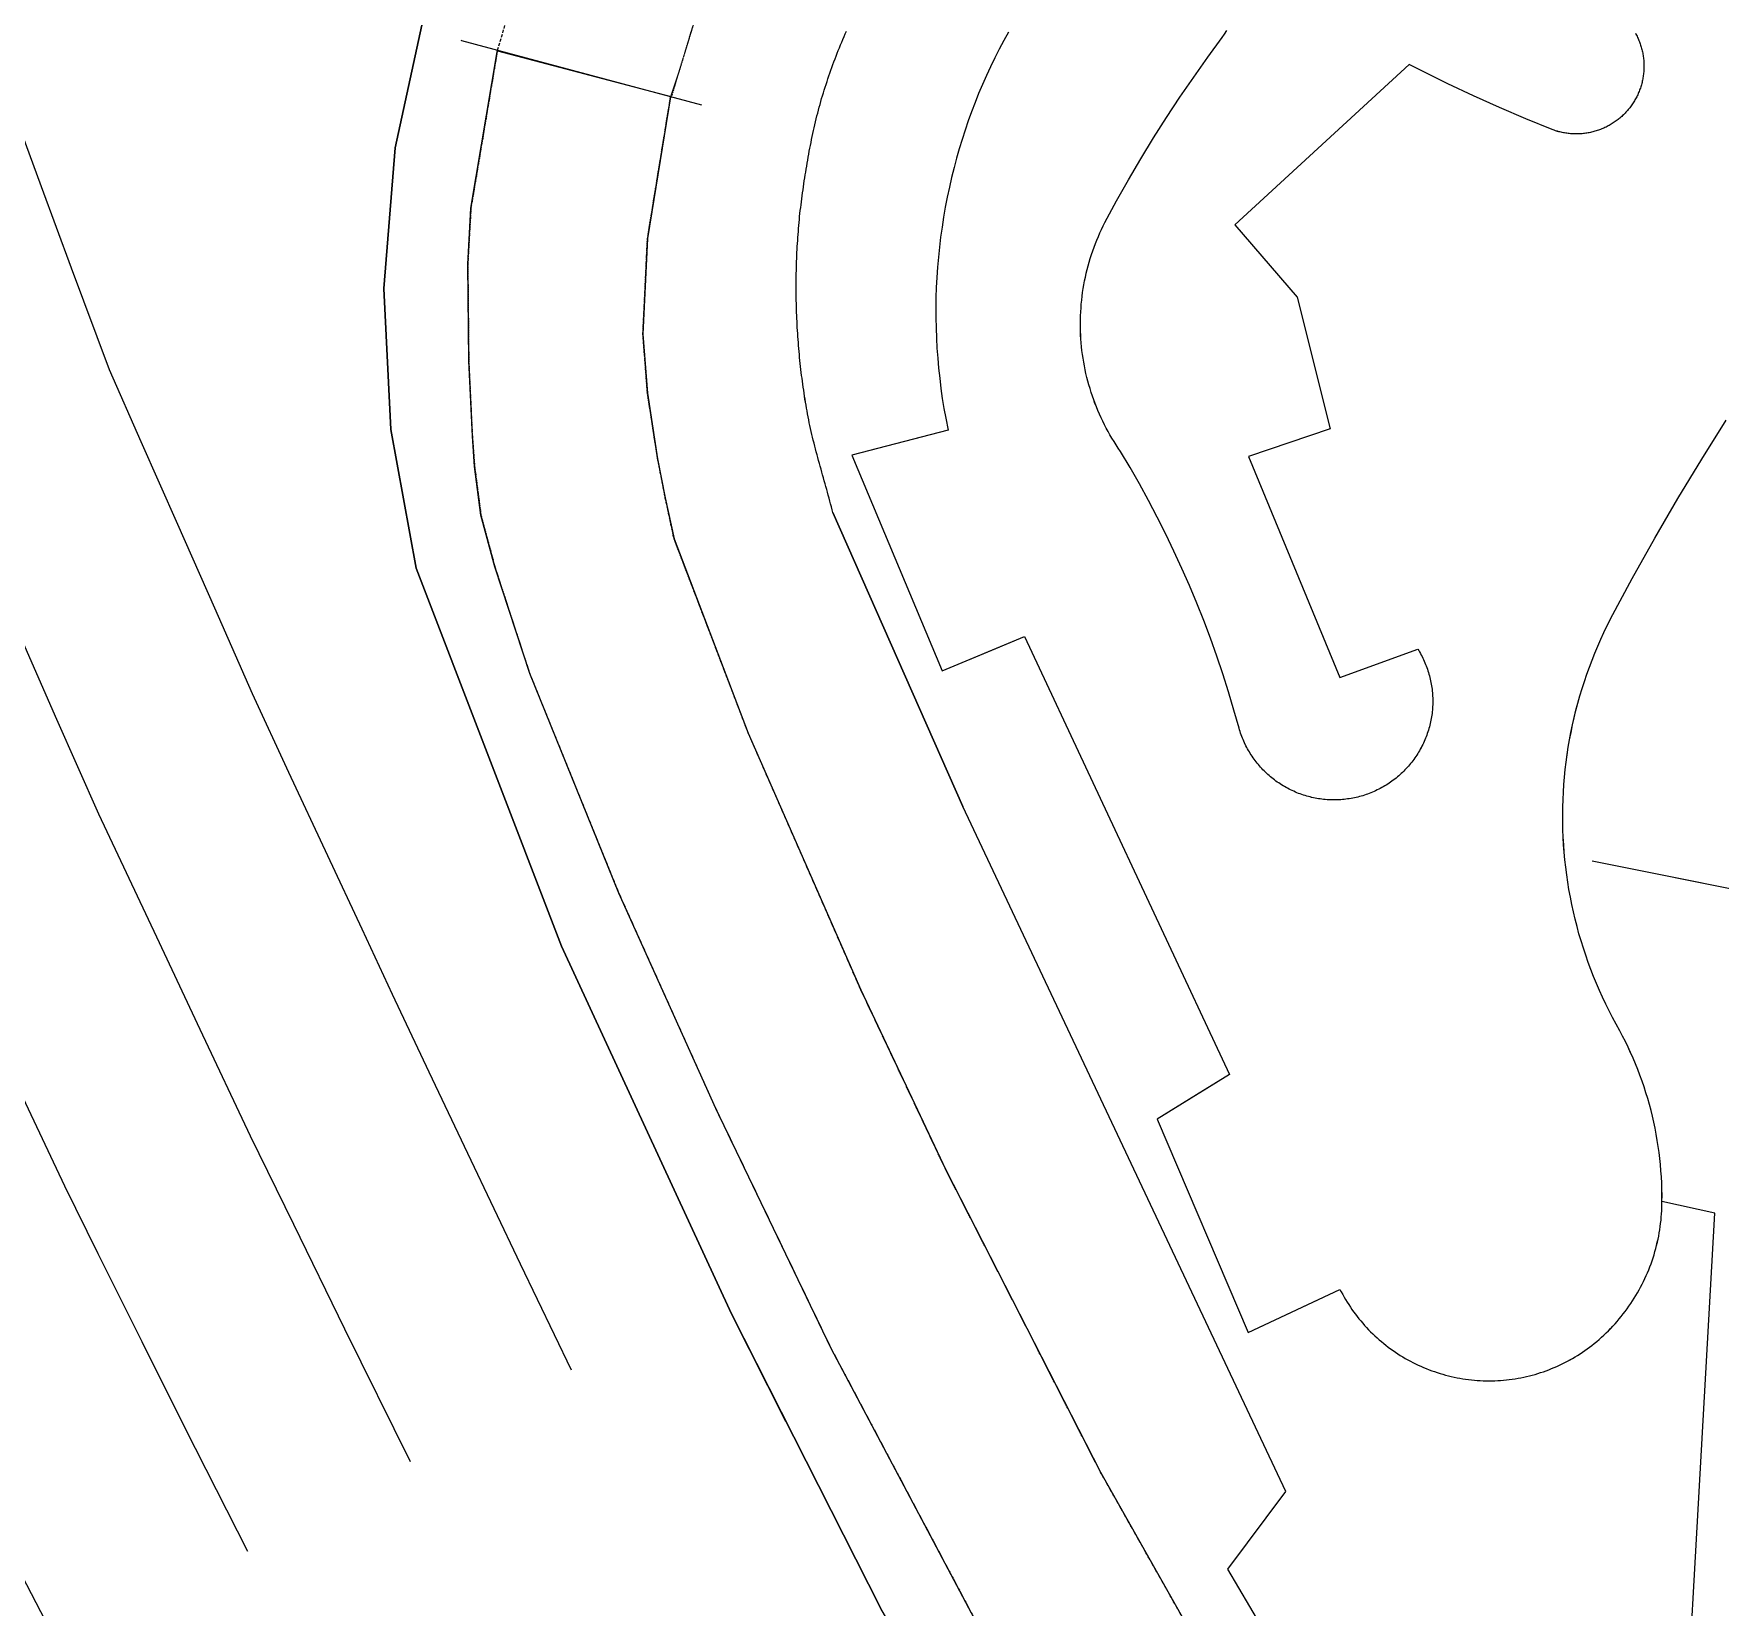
# Model space of a CAD drawing. Header units: millimetres. Extents: x 833924389 to 835767163, y 817400000 to 818811854.
# Drawn here: x 835263272 to 835291396, y 818493272 to 818519513 of the extents above; entities that cross this region are included whole.
import ezdxf

# ---------------------------------------------------------------- set-up
doc = ezdxf.new("R2010")
doc.units = ezdxf.units.MM
doc.header["$LTSCALE"] = 10
doc.header["$MEASUREMENT"] = 0
doc.linetypes.add('11nw24d$1$DGN Style 5', pattern=[1.174922, 0.503538, -0.671384])
doc.linetypes.add('HIDDEN', pattern=[0.375, 0.25, -0.125])
doc.layers.add('01_Base_Plan', color=5, linetype='Continuous', lineweight=5)

# ---------------------------------------------------------------- blocks, each defined once
blk = doc.blocks.new('11NW24D$0$SLOPE_21')
at = {"linetype": 'Continuous', "lineweight": 0}
h = blk.add_hatch(color=0, dxfattribs=at)
edge = h.paths.add_edge_path(flags=16)
edge.add_ellipse((0.248, 0), major_axis=(0, 0.338), ratio=0.731707, start_angle=0, end_angle=360)
at = {"color": 0, "linetype": 'Continuous', "lineweight": 0}
blk.add_line((4.276, -0.001), (7.532, -0.001), dxfattribs=at)
blk.add_open_spline([(2.957, -0.001), (3.039, -0.04), (3.122, -0.117), (3.204, -0.117), (3.287, -0.117), (3.369, -0.04), (3.451, -0.001), (3.534, 0.037), (3.616, 0.076), (3.698, 0.115), (3.876, 0.198), (4.127, 0.074), (4.276, -0.001)], degree=3, knots=[0, 0, 0, 0, 0.193989, 0.193989, 0.193989, 0.387725, 0.387725, 0.387725, 0.581462, 0.581462, 0.581462, 1, 1, 1, 1], dxfattribs=at)
at = {"color": 0, "linetype": 'Continuous', "lineweight": 0, "extrusion": (0, 0, -1)}
blk.add_solid([(-2.957, -0.001), (-0.247, 0.338), (-0.248, -0.338)], dxfattribs=at)

msp = doc.modelspace()

# ---------------------------------------------------------------- linework, layer by layer
at = {"layer": '01_Base_Plan', "linetype": 'HIDDEN', "ltscale": 10}
for p, q in [((835274255, 818519620), (835274036, 818518898)), ((835271000, 818519213), (835270562, 818516601)), ((835274036, 818518898), (835273906, 818518468)), ((835273506, 818516098), (835273891, 818518461)), ((835270562, 818516601), (835270510, 818515670)), ((835273430, 818514504), (835273506, 818516098)), ((835270510, 818515670), (835270526, 818514058)), ((835273505, 818513519), (835273430, 818514504)), ((835270526, 818514058), (835270586, 818512800)), ((835273676, 818512426), (835273505, 818513519)), ((835270586, 818512800), (835270624, 818512295)), ((835273804, 818511771), (835273676, 818512426)), ((835270624, 818512295), (835270730, 818511483)), ((835273950, 818511087), (835273804, 818511771)), ((835270730, 818511483), (835270962, 818510620)), ((835275187, 818507850), (835273950, 818511087)), ((835270962, 818510620), (835271543, 818508841)), ((835271543, 818508841), (835273029, 818505179)), ((835277064, 818503568), (835275187, 818507850)), ((835273029, 818505179), (835274644, 818501588)), ((835278479, 818500569), (835277064, 818503568)), ((835274644, 818501588), (835276569, 818497587)), ((835281060, 818495526), (835278479, 818500569)), ((835276569, 818497587), (835279205, 818492618)), ((835284303, 818489784), (835281060, 818495526))]:
    msp.add_line(p, q, dxfattribs=at)
at = {"layer": '01_Base_Plan', "linetype": 'Continuous'}
msp.add_line((835292862, 818504993), (835289259, 818505713), dxfattribs=at)
at = {"layer": '01_Base_Plan', "linetype": 'HIDDEN', "ltscale": 20}
msp.add_lwpolyline([(835271004, 818519226), (835271008, 818519240), (835271144, 818519699), (835271207, 818519912), (835271407, 818520466), (835272295, 818522533), (835273571, 818524681), (835273903, 818525227), (835274082, 818525791), (835274108, 818526227), (835274059, 818526444), (835274025, 818526593), (835273860, 818527064), (835273860, 818527064), (835270731, 818533082), (835268581, 818537216), (835268031, 818538274), (835261412, 818550997), (835260234, 818553275), (835259520, 818554078), (835258709, 818554412), (835258709, 818554412), (835235513, 818556888), (835221697, 818558239)], dxfattribs=at)
at = {"layer": '01_Base_Plan', "flags": 128}
for points in [[(835269553, 818495699), (835268457, 818497908), (835267607, 818499653), (835266888, 818501128), (835266045, 818502907), (835265324, 818504444), (835264359, 818506500), (835263654, 818508076), (835262857, 818509908), (835262129, 818511579), (835261580, 818512926), (835260912, 818514722), (835260379, 818516157), (835259796, 818517726), (835259229, 818519361), (835258599, 818521228), (835258006, 818522986), (835257547, 818524493), (835257111, 818526125), (835256621, 818527958), (835256193, 818529563), (835255968, 818530401)], [(835266842, 818494203), (835265799, 818496256), (835265079, 818497698), (835264346, 818499165), (835263788, 818500296), (835263182, 818501581), (835262539, 818502942), (835262014, 818504054), (835261417, 818505319), (835260974, 818506295), (835260327, 818507765), (835259686, 818509219), (835259111, 818510525), (835258592, 818511753), (835258010, 818513269), (835257441, 818514752), (835256845, 818516304), (835256210, 818518052), (835255720, 818519539), (835255206, 818521099), (835254607, 818522942), (835253991, 818525019), (835253325, 818527263), (835252852, 818528859)], [(835287092, 818478017), (835280157, 818488474), (835277400, 818493249), (835274906, 818498166), (835272072, 818504295), (835269650, 818510599), (835269225, 818512914), (835269107, 818515265), (835269300, 818517611), (835269799, 818519911), (835270595, 818522126), (835271676, 818524217), (835273022, 818526148), (835273860, 818527064), (835273906, 818527114)], [(835279528, 818519541), (835279449, 818519399), (835279373, 818519255), (835279299, 818519109), (835279228, 818518963), (835279159, 818518815), (835279093, 818518666), (835279029, 818518516), (835278969, 818518365), (835278910, 818518212), (835278855, 818518059), (835278802, 818517905), (835278752, 818517750), (835278704, 818517594), (835278660, 818517437), (835278618, 818517280), (835278577, 818517116), (835278540, 818516952), (835278505, 818516787), (835278473, 818516621), (835278444, 818516455), (835278418, 818516288), (835278395, 818516121), (835278374, 818515954), (835278357, 818515786), (835278343, 818515618), (835278331, 818515450), (835278323, 818515281), (835278317, 818515113), (835278315, 818514944), (835278315, 818514775), (835278318, 818514607), (835278324, 818514438), (835278334, 818514270), (835278346, 818514102), (835278361, 818513934), (835278379, 818513766), (835278400, 818513598), (835278423, 818513431), (835278450, 818513265), (835278480, 818513099), (835278519, 818512901), (835276914, 818512485), (835278422, 818508889), (835279793, 818509458), (835283211, 818502159), (835282007, 818501410), (835283526, 818497853), (835285054, 818498573), (835285076, 818498530), (835285100, 818498487), (835285124, 818498445), (835285148, 818498403), (835285174, 818498361), (835285200, 818498320), (835285227, 818498279), (835285254, 818498239), (835285282, 818498200), (835285311, 818498160), (835285341, 818498122), (835285371, 818498084), (835285402, 818498046), (835285434, 818498009), (835285466, 818497973), (835285499, 818497937), (835285532, 818497901), (835285566, 818497867), (835285601, 818497832), (835285636, 818497799), (835285672, 818497766), (835285709, 818497734), (835285746, 818497702), (835285783, 818497671), (835285821, 818497641), (835285860, 818497611), (835285899, 818497582), (835285939, 818497554), (835285979, 818497526), (835286019, 818497499), (835286060, 818497473), (835286102, 818497448), (835286144, 818497423), (835286186, 818497399), (835286229, 818497376), (835286272, 818497353), (835286316, 818497331), (835286360, 818497310), (835286404, 818497290), (835286448, 818497271), (835286493, 818497252), (835286539, 818497234), (835286584, 818497217), (835286630, 818497201), (835286676, 818497186), (835286723, 818497171), (835286769, 818497157), (835286816, 818497144), (835286863, 818497132), (835286911, 818497120), (835286958, 818497110), (835287006, 818497100), (835287054, 818497091), (835287102, 818497083), (835287150, 818497076), (835287198, 818497070), (835287247, 818497064), (835287295, 818497059), (835287344, 818497055), (835287392, 818497052), (835287441, 818497050), (835287489, 818497049), (835287538, 818497049), (835287587, 818497049), (835287635, 818497050), (835287684, 818497052), (835287733, 818497055), (835287781, 818497059), (835287830, 818497064), (835287878, 818497069), (835287926, 818497076), (835287974, 818497083), (835288023, 818497091), (835288070, 818497100), (835288118, 818497109), (835288166, 818497120), (835288213, 818497131), (835288260, 818497143), (835288307, 818497156), (835288354, 818497170), (835288400, 818497185), (835288446, 818497200), (835288492, 818497216), (835288538, 818497233), (835288583, 818497251), (835288628, 818497270), (835288673, 818497289), (835288717, 818497310), (835288761, 818497330), (835288805, 818497352), (835288848, 818497375), (835288890, 818497398), (835288933, 818497422), (835288975, 818497447), (835289016, 818497472), (835289057, 818497498), (835289098, 818497525), (835289138, 818497553), (835289178, 818497581), (835289217, 818497610), (835289256, 818497639), (835289294, 818497670), (835289335, 818497704), (835289375, 818497738), (835289415, 818497774), (835289454, 818497810), (835289493, 818497846), (835289531, 818497884), (835289568, 818497922), (835289605, 818497961), (835289641, 818498000), (835289676, 818498040), (835289711, 818498080), (835289745, 818498122), (835289778, 818498163), (835289811, 818498206), (835289842, 818498249), (835289873, 818498292), (835289903, 818498336), (835289933, 818498381), (835289961, 818498426), (835289989, 818498471), (835290016, 818498517), (835290042, 818498563), (835290068, 818498610), (835290092, 818498658), (835290116, 818498705), (835290139, 818498753), (835290161, 818498802), (835290182, 818498851), (835290203, 818498900), (835290222, 818498950), (835290241, 818499000), (835290259, 818499050), (835290275, 818499101), (835290291, 818499152), (835290307, 818499203), (835290321, 818499254), (835290334, 818499306), (835290346, 818499358), (835290358, 818499410), (835290369, 818499462), (835290378, 818499514), (835290387, 818499567), (835290395, 818499620), (835290402, 818499673), (835290408, 818499726), (835290413, 818499779), (835290417, 818499832), (835290420, 818499885), (835290422, 818499938), (835290424, 818500041)], [(835286352, 818509252), (835286367, 818509227), (835286382, 818509203), (835286396, 818509178), (835286409, 818509152), (835286423, 818509127), (835286435, 818509101), (835286448, 818509075), (835286460, 818509049), (835286471, 818509023), (835286482, 818508996), (835286493, 818508969), (835286503, 818508942), (835286512, 818508915), (835286521, 818508888), (835286530, 818508861), (835286538, 818508833), (835286546, 818508805), (835286553, 818508778), (835286560, 818508750), (835286566, 818508722), (835286571, 818508693), (835286577, 818508665), (835286581, 818508637), (835286586, 818508608), (835286589, 818508580), (835286593, 818508551), (835286595, 818508523), (835286597, 818508494), (835286599, 818508465), (835286600, 818508437), (835286601, 818508408), (835286601, 818508379), (835286601, 818508351), (835286600, 818508322), (835286599, 818508293), (835286597, 818508264), (835286595, 818508236), (835286592, 818508207), (835286589, 818508179), (835286585, 818508150), (835286581, 818508122), (835286576, 818508093), (835286571, 818508065), (835286565, 818508037), (835286559, 818508009), (835286552, 818507981), (835286545, 818507953), (835286537, 818507925), (835286529, 818507898), (835286520, 818507871), (835286511, 818507843), (835286501, 818507816), (835286491, 818507789), (835286481, 818507763), (835286470, 818507736), (835286458, 818507710), (835286446, 818507684), (835286434, 818507658), (835286421, 818507632), (835286408, 818507606), (835286394, 818507581), (835286380, 818507556), (835286365, 818507531), (835286350, 818507507), (835286335, 818507483), (835286319, 818507459), (835286303, 818507435), (835286286, 818507412), (835286269, 818507389), (835286251, 818507366), (835286233, 818507343), (835286215, 818507321), (835286196, 818507300), (835286177, 818507278), (835286158, 818507257), (835286138, 818507236), (835286118, 818507216), (835286097, 818507195), (835286076, 818507176), (835286055, 818507156), (835286034, 818507137), (835286012, 818507119), (835285990, 818507100), (835285967, 818507083), (835285944, 818507065), (835285921, 818507048), (835285898, 818507031), (835285874, 818507015), (835285850, 818506999), (835285826, 818506984), (835285801, 818506969), (835285776, 818506954), (835285751, 818506940), (835285726, 818506927), (835285701, 818506913), (835285675, 818506901), (835285649, 818506888), (835285623, 818506876), (835285596, 818506865), (835285570, 818506854), (835285543, 818506843), (835285516, 818506833), (835285489, 818506824), (835285462, 818506815), (835285434, 818506806), (835285407, 818506798), (835285379, 818506790), (835285351, 818506783), (835285323, 818506777), (835285295, 818506770), (835285267, 818506765), (835285239, 818506760), (835285210, 818506755), (835285182, 818506751), (835285153, 818506747), (835285125, 818506744), (835285096, 818506741), (835285068, 818506739), (835285039, 818506737), (835285010, 818506736), (835284982, 818506735), (835284953, 818506735), (835284924, 818506735), (835284895, 818506736), (835284867, 818506737), (835284838, 818506739), (835284809, 818506742), (835284781, 818506744), (835284752, 818506748), (835284724, 818506751), (835284695, 818506756), (835284667, 818506761), (835284639, 818506766), (835284611, 818506772), (835284582, 818506778), (835284555, 818506785), (835284527, 818506792), (835284499, 818506800), (835284472, 818506808), (835284444, 818506816), (835284417, 818506826), (835284390, 818506835), (835284363, 818506845), (835284336, 818506856), (835284310, 818506867), (835284283, 818506879), (835284257, 818506891), (835284231, 818506903), (835284206, 818506916), (835284180, 818506929), (835284155, 818506943), (835284130, 818506957), (835284105, 818506972), (835284081, 818506987), (835284056, 818507002), (835284033, 818507018), (835284009, 818507034), (835283986, 818507051), (835283962, 818507068), (835283940, 818507086), (835283917, 818507104), (835283895, 818507122), (835283873, 818507141), (835283852, 818507160), (835283831, 818507179), (835283810, 818507199), (835283789, 818507219), (835283769, 818507240), (835283750, 818507261), (835283730, 818507282), (835283711, 818507304), (835283693, 818507325), (835283674, 818507348), (835283656, 818507370), (835283639, 818507393), (835283622, 818507416), (835283605, 818507440), (835283589, 818507463), (835283573, 818507487), (835283558, 818507512), (835283543, 818507536), (835283528, 818507561), (835283514, 818507586), (835283501, 818507611), (835283487, 818507637), (835283475, 818507662), (835283462, 818507688), (835283450, 818507715), (835283439, 818507741), (835283428, 818507768), (835283418, 818507794), (835283408, 818507821), (835283398, 818507848), (835283389, 818507876), (835283380, 818507903), (835283372, 818507931), (835283287, 818508234), (835283197, 818508536), (835283101, 818508836), (835283000, 818509134), (835282894, 818509431), (835282782, 818509725), (835282666, 818510018), (835282544, 818510309), (835282417, 818510597), (835282286, 818510883), (835282149, 818511167), (835282008, 818511449), (835281861, 818511727), (835281710, 818512004), (835281554, 818512277), (835281393, 818512548), (835281356, 818512602), (835281321, 818512656), (835281286, 818512711), (835281252, 818512766), (835281219, 818512822), (835281187, 818512878), (835281157, 818512936), (835281127, 818512993), (835281098, 818513051), (835281070, 818513110), (835281044, 818513169), (835281018, 818513228), (835280993, 818513288), (835280969, 818513349), (835280947, 818513410), (835280925, 818513471), (835280905, 818513532), (835280886, 818513594), (835280867, 818513656), (835280850, 818513719), (835280834, 818513782), (835280819, 818513845), (835280805, 818513908), (835280792, 818513972), (835280781, 818514036), (835280770, 818514100), (835280761, 818514164), (835280752, 818514228), (835280745, 818514292), (835280739, 818514357), (835280734, 818514422), (835280730, 818514486), (835280728, 818514551), (835280726, 818514616), (835280726, 818514681), (835280727, 818514746), (835280728, 818514811), (835280731, 818514875), (835280736, 818514940), (835280741, 818515005), (835280747, 818515069), (835280755, 818515134), (835280763, 818515198), (835280773, 818515262), (835280784, 818515326), (835280796, 818515390), (835280809, 818515453), (835280823, 818515516), (835280838, 818515579), (835280855, 818515642), (835280872, 818515705), (835280891, 818515767), (835280911, 818515829), (835280931, 818515890), (835280953, 818515951), (835280976, 818516012), (835281000, 818516072), (835281025, 818516132), (835281051, 818516191), (835281078, 818516250), (835281106, 818516309), (835281135, 818516367), (835281328, 818516724), (835281527, 818517078), (835281733, 818517428), (835281944, 818517774), (835282162, 818518117), (835282385, 818518456), (835282615, 818518791), (835282850, 818519122), (835283091, 818519449), (835283128, 818519508), (835283167, 818519565)], [(835289981, 818519522), (835289990, 818519505), (835289999, 818519487), (835290008, 818519470), (835290017, 818519452), (835290025, 818519434), (835290033, 818519416), (835290040, 818519398), (835290048, 818519379), (835290055, 818519361), (835290061, 818519342), (835290068, 818519324), (835290074, 818519305), (835290079, 818519286), (835290085, 818519267), (835290090, 818519248), (835290094, 818519229), (835290099, 818519209), (835290102, 818519190), (835290106, 818519171), (835290109, 818519151), (835290112, 818519132), (835290115, 818519112), (835290117, 818519092), (835290119, 818519073), (835290121, 818519053), (835290122, 818519033), (835290123, 818519014), (835290124, 818518994), (835290124, 818518974), (835290124, 818518955), (835290123, 818518935), (835290122, 818518915), (835290121, 818518895), (835290120, 818518876), (835290118, 818518856), (835290116, 818518836), (835290113, 818518817), (835290110, 818518797), (835290107, 818518778), (835290104, 818518758), (835290100, 818518739), (835290095, 818518720), (835290091, 818518701), (835290086, 818518682), (835290081, 818518662), (835290075, 818518644), (835290069, 818518625), (835290063, 818518606), (835290056, 818518587), (835290050, 818518569), (835290042, 818518550), (835290035, 818518532), (835290027, 818518514), (835290019, 818518496), (835290010, 818518478), (835290002, 818518461), (835289993, 818518443), (835289983, 818518426), (835289974, 818518409), (835289964, 818518392), (835289953, 818518375), (835289943, 818518358), (835289932, 818518342), (835289921, 818518325), (835289909, 818518309), (835289898, 818518293), (835289886, 818518278), (835289873, 818518262), (835289861, 818518247), (835289848, 818518232), (835289835, 818518217), (835289822, 818518202), (835289808, 818518188), (835289794, 818518174), (835289780, 818518160), (835289766, 818518146), (835289752, 818518133), (835289737, 818518120), (835289722, 818518107), (835289707, 818518095), (835289691, 818518082), (835289676, 818518070), (835289660, 818518058), (835289644, 818518047), (835289627, 818518036), (835289611, 818518025), (835289594, 818518014), (835289578, 818518004), (835289561, 818517994), (835289543, 818517984), (835289526, 818517975), (835289509, 818517965), (835289491, 818517957), (835289473, 818517948)], [(835286206, 818519001), (835283303, 818516327), (835284338, 818515119), (835284889, 818512923), (835283531, 818512462), (835285050, 818508776), (835286352, 818509252)], [(835289473, 818517948), (835289455, 818517940), (835289437, 818517932), (835289419, 818517924), (835289401, 818517917), (835289382, 818517910), (835289363, 818517903), (835289345, 818517897), (835289326, 818517891), (835289307, 818517886), (835289288, 818517880), (835289269, 818517875), (835289250, 818517871), (835289230, 818517866), (835289211, 818517862), (835289192, 818517859), (835289172, 818517855), (835289153, 818517852), (835289133, 818517850), (835289114, 818517848), (835289094, 818517846), (835289074, 818517844), (835289055, 818517843), (835289035, 818517842), (835289015, 818517841), (835288995, 818517841), (835288976, 818517841), (835288956, 818517842), (835288936, 818517843), (835288917, 818517844), (835288897, 818517845), (835288877, 818517847), (835288858, 818517849), (835288838, 818517852), (835288818, 818517855), (835288799, 818517858), (835288780, 818517862), (835288760, 818517865), (835288741, 818517870), (835288722, 818517874), (835288703, 818517879), (835288684, 818517884), (835288665, 818517890), (835288646, 818517896), (835288627, 818517902), (835288609, 818517909), (835288590, 818517916), (835288151, 818518095), (835287714, 818518282), (835287281, 818518477), (835286852, 818518679), (835286206, 818519001)], [(835272241, 818497226), (835271390, 818498993), (835270511, 818500840), (835269867, 818502194), (835269254, 818503491), (835268746, 818504580), (835268175, 818505805), (835267527, 818507195), (835266920, 818508505), (835266289, 818509932), (835265672, 818511329), (835265063, 818512707), (835264533, 818513908), (835263904, 818515601), (835263403, 818516960), (835262888, 818518356)], [(835290424, 818500041), (835290424, 818500143), (835290423, 818500245), (835290419, 818500347), (835290414, 818500449), (835290407, 818500551), (835290399, 818500653), (835290388, 818500754), (835290376, 818500856), (835290362, 818500957), (835290346, 818501058), (835290328, 818501159), (835290309, 818501259), (835290288, 818501359), (835290265, 818501459), (835290241, 818501558), (835290214, 818501657), (835290186, 818501755), (835290157, 818501853), (835290125, 818501950), (835290092, 818502047), (835290057, 818502143), (835290021, 818502238), (835289983, 818502333), (835289943, 818502427), (835289901, 818502520), (835289858, 818502613), (835289814, 818502705), (835289767, 818502796), (835289720, 818502887), (835289658, 818502996), (835289599, 818503107), (835289541, 818503218), (835289485, 818503331), (835289432, 818503445), (835289380, 818503559), (835289330, 818503674), (835289283, 818503791), (835289237, 818503908), (835289194, 818504026), (835289152, 818504144), (835289113, 818504263), (835289075, 818504383), (835289040, 818504504), (835289007, 818504625), (835288976, 818504747), (835288947, 818504869), (835288920, 818504992), (835288896, 818505115), (835288873, 818505239), (835288853, 818505363), (835288835, 818505487), (835288819, 818505612), (835288805, 818505737), (835288794, 818505862), (835288784, 818505987), (835288777, 818506112), (835288772, 818506238), (835288769, 818506363), (835288769, 818506489), (835288770, 818506615), (835288774, 818506740), (835288780, 818506866), (835288788, 818506991), (835288799, 818507116), (835288811, 818507241), (835288826, 818507366), (835288843, 818507491), (835288862, 818507615), (835288883, 818507739), (835288906, 818507862), (835288932, 818507985), (835288960, 818508107), (835288989, 818508230), (835289021, 818508351), (835289055, 818508472), (835289092, 818508592), (835289130, 818508712), (835289170, 818508831), (835289213, 818508949), (835289257, 818509067), (835289304, 818509183), (835289352, 818509299), (835289403, 818509414), (835289455, 818509528), (835289510, 818509641), (835289566, 818509754), (835289929, 818510430), (835290304, 818511100), (835290690, 818511763), (835291088, 818512419), (835291497, 818513069)], [(835262679, 818494554), (835265330, 818489450)]]:
    msp.add_lwpolyline(points, dxfattribs=at)
at = {"layer": '01_Base_Plan', "linetype": '11nw24d$1$DGN Style 5', "flags": 128}
msp.add_lwpolyline([(835282016, 818527621), (835280149, 818526689), (835278179, 818525296), (835277102, 818524303), (835276499, 818523619), (835274752, 818520780), (835274255, 818519620), (835274036, 818518898), (835273893, 818518466), (835273891, 818518461)], dxfattribs=at)
at = {"layer": '01_Base_Plan', "linetype": 'Continuous', "flags": 128}
for points in [[(835269650, 818510599), (835269225, 818512914), (835269107, 818515265), (835269300, 818517611), (835269799, 818519911), (835270595, 818522126), (835271676, 818524217), (835273022, 818526148), (835273906, 818527114)], [(835269799, 818519911), (835269300, 818517611), (835269108, 818515265), (835269225, 818512914), (835269650, 818510599), (835272072, 818504295), (835274906, 818498166), (835277400, 818493249)], [(835276598, 818511526), (835276586, 818511574), (835276573, 818511623), (835276560, 818511671), (835276547, 818511720), (835276534, 818511768), (835276521, 818511816), (835276508, 818511865), (835276495, 818511913), (835276481, 818511961), (835276468, 818512009), (835276454, 818512058), (835276441, 818512106), (835276427, 818512154), (835276414, 818512202), (835276400, 818512251), (835276387, 818512299), (835276374, 818512347), (835276360, 818512396), (835276347, 818512444), (835276334, 818512492), (835276322, 818512541), (835276309, 818512589), (835276296, 818512637), (835276284, 818512686), (835276272, 818512734), (835276260, 818512783), (835276248, 818512832), (835276237, 818512880), (835276226, 818512929), (835276215, 818512978), (835276205, 818513026), (835276195, 818513075), (835276185, 818513124), (835276176, 818513173), (835276167, 818513222), (835276158, 818513271), (835276150, 818513320), (835276141, 818513370), (835276133, 818513419), (835276126, 818513468), (835276118, 818513518), (835276111, 818513567), (835276104, 818513617), (835276097, 818513666), (835276090, 818513716), (835276084, 818513766), (835276077, 818513815), (835276071, 818513865), (835276065, 818513915), (835276060, 818513965), (835276054, 818514014), (835276049, 818514064), (835276044, 818514114), (835276039, 818514164), (835276034, 818514214), (835276030, 818514264), (835276026, 818514314), (835276022, 818514364), (835276018, 818514414), (835276014, 818514464), (835276011, 818514514), (835276008, 818514564), (835276005, 818514614), (835276002, 818514664), (835276000, 818514714), (835275997, 818514764), (835275995, 818514814), (835275993, 818514864), (835275992, 818514913), (835275990, 818514963), (835275989, 818515013), (835275988, 818515063), (835275987, 818515113), (835275987, 818515163), (835275986, 818515213), (835275986, 818515263), (835275986, 818515313), (835275986, 818515363), (835275986, 818515413), (835275987, 818515463), (835275988, 818515513), (835275989, 818515563), (835275990, 818515613), (835275992, 818515663), (835275993, 818515714), (835275995, 818515764), (835275997, 818515814), (835275999, 818515864), (835276002, 818515914), (835276005, 818515964), (835276008, 818516014), (835276011, 818516064), (835276014, 818516114), (835276018, 818516164), (835276022, 818516214), (835276026, 818516264), (835276030, 818516314), (835276034, 818516364), (835276039, 818516414), (835276044, 818516463), (835276049, 818516513), (835276055, 818516563), (835276061, 818516613), (835276067, 818516662), (835276073, 818516712), (835276079, 818516761), (835276086, 818516810), (835276093, 818516860), (835276100, 818516909), (835276107, 818516959), (835276114, 818517008), (835276121, 818517058), (835276129, 818517107), (835276137, 818517157), (835276145, 818517206), (835276153, 818517256), (835276161, 818517305), (835276169, 818517355), (835276178, 818517404), (835276187, 818517454), (835276196, 818517503), (835276205, 818517552), (835276214, 818517602), (835276224, 818517651), (835276234, 818517700), (835276244, 818517749), (835276254, 818517799), (835276265, 818517848), (835276276, 818517897), (835276287, 818517946), (835276298, 818517994), (835276310, 818518043), (835276321, 818518092), (835276333, 818518141), (835276346, 818518189), (835276358, 818518237), (835276371, 818518286), (835276384, 818518334), (835276398, 818518382), (835276411, 818518430), (835276425, 818518478), (835276440, 818518526), (835276454, 818518573), (835276469, 818518621), (835276484, 818518668), (835276500, 818518716), (835276516, 818518763), (835276532, 818518810), (835276548, 818518857), (835276565, 818518904), (835276581, 818518951), (835276599, 818518998), (835276616, 818519045), (835276634, 818519092), (835276652, 818519139), (835276670, 818519186), (835276688, 818519232), (835276707, 818519279), (835276726, 818519326), (835276745, 818519372), (835276765, 818519418), (835276784, 818519464), (835276804, 818519511), (835276825, 818519557)], [(835284471, 818491731), (835283184, 818493907), (835284150, 818495200), (835278766, 818506624), (835276598, 818511526), (835276586, 818511574), (835276573, 818511623), (835276560, 818511671), (835276547, 818511720), (835276534, 818511768), (835276521, 818511816), (835276508, 818511865), (835276495, 818511913), (835276481, 818511961), (835276468, 818512009), (835276454, 818512058), (835276441, 818512106), (835276427, 818512154), (835276414, 818512202), (835276400, 818512251), (835276387, 818512299), (835276374, 818512347), (835276360, 818512396), (835276347, 818512444), (835276334, 818512492), (835276322, 818512541), (835276309, 818512589), (835276296, 818512637), (835276284, 818512686), (835276272, 818512734), (835276260, 818512783), (835276248, 818512832), (835276237, 818512880), (835276226, 818512929), (835276215, 818512978), (835276205, 818513026), (835276195, 818513075), (835276185, 818513124), (835276176, 818513173), (835276167, 818513222), (835276158, 818513271), (835276150, 818513320), (835276141, 818513370), (835276134, 818513419), (835276126, 818513468), (835276118, 818513518), (835276111, 818513567), (835276104, 818513617), (835276097, 818513666), (835276090, 818513716), (835276084, 818513766), (835276077, 818513815), (835276071, 818513865), (835276065, 818513915), (835276060, 818513965), (835276054, 818514014), (835276049, 818514064), (835276044, 818514114), (835276039, 818514164), (835276034, 818514214), (835276030, 818514264), (835276026, 818514314), (835276022, 818514364), (835276018, 818514414), (835276014, 818514464), (835276011, 818514514), (835276008, 818514564), (835276005, 818514614), (835276002, 818514664), (835276000, 818514714), (835275997, 818514764), (835275995, 818514814), (835275993, 818514864), (835275992, 818514913), (835275990, 818514963), (835275989, 818515013), (835275988, 818515063), (835275987, 818515113), (835275987, 818515163), (835275986, 818515213), (835275986, 818515263), (835275986, 818515313), (835275986, 818515363), (835275986, 818515413), (835275987, 818515463), (835275988, 818515513), (835275989, 818515563), (835275990, 818515613), (835275992, 818515663), (835275993, 818515714), (835275995, 818515764), (835275997, 818515814), (835275999, 818515864), (835276002, 818515914), (835276005, 818515964), (835276008, 818516014), (835276011, 818516064), (835276014, 818516114), (835276018, 818516164), (835276022, 818516214), (835276026, 818516264), (835276030, 818516314), (835276034, 818516364), (835276039, 818516414), (835276044, 818516463), (835276049, 818516513), (835276055, 818516563), (835276061, 818516613), (835276067, 818516662), (835276073, 818516712), (835276079, 818516761), (835276086, 818516810), (835276093, 818516860), (835276100, 818516909), (835276107, 818516959), (835276114, 818517008), (835276121, 818517058), (835276129, 818517107), (835276137, 818517157), (835276145, 818517206), (835276153, 818517256), (835276161, 818517305), (835276169, 818517355), (835276178, 818517404), (835276187, 818517454), (835276196, 818517503), (835276205, 818517552), (835276214, 818517602), (835276224, 818517651), (835276234, 818517700), (835276244, 818517749), (835276254, 818517799), (835276265, 818517848), (835276276, 818517897), (835276287, 818517946), (835276298, 818517994), (835276310, 818518043), (835276321, 818518092), (835276333, 818518141), (835276346, 818518189), (835276358, 818518238), (835276371, 818518286), (835276384, 818518334), (835276398, 818518382), (835276411, 818518430), (835276425, 818518478), (835276440, 818518526), (835276454, 818518573), (835276469, 818518621), (835276484, 818518668), (835276500, 818518716), (835276516, 818518763), (835276532, 818518810), (835276548, 818518857), (835276565, 818518904), (835276581, 818518951), (835276599, 818518998), (835276616, 818519045), (835276634, 818519092), (835276652, 818519139), (835276670, 818519186), (835276688, 818519232), (835276707, 818519279), (835276726, 818519326), (835276745, 818519372), (835276765, 818519418), (835276784, 818519464), (835276804, 818519511), (835276825, 818519557)], [(835279528, 818519541), (835279449, 818519399), (835279373, 818519255), (835279299, 818519109), (835279228, 818518963), (835279159, 818518815), (835279093, 818518666), (835279029, 818518516), (835278969, 818518365), (835278910, 818518212), (835278855, 818518059), (835278802, 818517905), (835278752, 818517750), (835278704, 818517594), (835278660, 818517437), (835278618, 818517280), (835278577, 818517116), (835278540, 818516952), (835278505, 818516787), (835278473, 818516621), (835278444, 818516455), (835278418, 818516288), (835278395, 818516121), (835278375, 818515954), (835278357, 818515786), (835278343, 818515618), (835278331, 818515450), (835278323, 818515281), (835278317, 818515113), (835278315, 818514944), (835278315, 818514775), (835278318, 818514607), (835278325, 818514438), (835278334, 818514270), (835278346, 818514102), (835278361, 818513933), (835278379, 818513766), (835278400, 818513599), (835278423, 818513432), (835278450, 818513265), (835278480, 818513099), (835278519, 818512901), (835278221, 818512824), (835276914, 818512485), (835278422, 818508889), (835279318, 818509261), (835279793, 818509458), (835283211, 818502159), (835282662, 818501818), (835282007, 818501410), (835283526, 818497853), (835284518, 818498321), (835285054, 818498573), (835285076, 818498530), (835285100, 818498487), (835285124, 818498445), (835285148, 818498403), (835285174, 818498361), (835285200, 818498320), (835285227, 818498279), (835285254, 818498239), (835285282, 818498200), (835285311, 818498160), (835285341, 818498122), (835285371, 818498084), (835285402, 818498046), (835285434, 818498009), (835285466, 818497973), (835285499, 818497937), (835285532, 818497901), (835285566, 818497867), (835285601, 818497833), (835285636, 818497799), (835285672, 818497766), (835285709, 818497734), (835285746, 818497702), (835285783, 818497671), (835285821, 818497641), (835285860, 818497611), (835285899, 818497582), (835285939, 818497554), (835285979, 818497526), (835286019, 818497499), (835286060, 818497473), (835286102, 818497448), (835286144, 818497423), (835286186, 818497399), (835286229, 818497376), (835286272, 818497353), (835286316, 818497331), (835286360, 818497311), (835286404, 818497290), (835286448, 818497271), (835286493, 818497252), (835286539, 818497234), (835286584, 818497217), (835286630, 818497201), (835286676, 818497186), (835286723, 818497171), (835286769, 818497157), (835286816, 818497144), (835286863, 818497132), (835286911, 818497120), (835286958, 818497110), (835287006, 818497100), (835287054, 818497091), (835287102, 818497083), (835287150, 818497076), (835287198, 818497069), (835287247, 818497064), (835287295, 818497059), (835287344, 818497056), (835287392, 818497053), (835287441, 818497050), (835287490, 818497049), (835287538, 818497049), (835287587, 818497049), (835287636, 818497050), (835287684, 818497052), (835287733, 818497055), (835287781, 818497059), (835287830, 818497064), (835287878, 818497069), (835287926, 818497076), (835287975, 818497083), (835288023, 818497091), (835288070, 818497100), (835288118, 818497109), (835288166, 818497120), (835288213, 818497131), (835288260, 818497143), (835288307, 818497156), (835288354, 818497170), (835288400, 818497185), (835288446, 818497200), (835288492, 818497216), (835288538, 818497234), (835288583, 818497251), (835288628, 818497270), (835288673, 818497289), (835288717, 818497310), (835288761, 818497330), (835288805, 818497352), (835288848, 818497375), (835288891, 818497398), (835288933, 818497422), (835288975, 818497447), (835289016, 818497472), (835289057, 818497498), (835289098, 818497525), (835289138, 818497553), (835289178, 818497581), (835289217, 818497610), (835289256, 818497639), (835289294, 818497670), (835289335, 818497704), (835289375, 818497738), (835289415, 818497774), (835289455, 818497810), (835289493, 818497846), (835289531, 818497884), (835289569, 818497922), (835289605, 818497961), (835289641, 818498000), (835289676, 818498040), (835289711, 818498080), (835289745, 818498122), (835289778, 818498163), (835289811, 818498206), (835289842, 818498249), (835289873, 818498292), (835289903, 818498336), (835289933, 818498381), (835289961, 818498426), (835289989, 818498471), (835290016, 818498517), (835290042, 818498563), (835290068, 818498610), (835290092, 818498658), (835290116, 818498705), (835290139, 818498754), (835290161, 818498802), (835290182, 818498851), (835290203, 818498900), (835290222, 818498950), (835290241, 818499000), (835290259, 818499050), (835290276, 818499101), (835290292, 818499152), (835290307, 818499203), (835290321, 818499254), (835290334, 818499306), (835290347, 818499358), (835290358, 818499410), (835290369, 818499462), (835290378, 818499514), (835290387, 818499567), (835290395, 818499620), (835290402, 818499673), (835290408, 818499726), (835290413, 818499779), (835290417, 818499832), (835290420, 818499885), (835290422, 818499938), (835290424, 818500041), (835290425, 818500143), (835290423, 818500245), (835290420, 818500347), (835290414, 818500449), (835290407, 818500551), (835290399, 818500653), (835290388, 818500755), (835290376, 818500856), (835290362, 818500957), (835290346, 818501058), (835290328, 818501159), (835290309, 818501259), (835290288, 818501359), (835290265, 818501459), (835290241, 818501558), (835290214, 818501657), (835290186, 818501755), (835290157, 818501853), (835290125, 818501950), (835290092, 818502047), (835290057, 818502143), (835290021, 818502238), (835289983, 818502333), (835289943, 818502427), (835289901, 818502521), (835289858, 818502613), (835289814, 818502705), (835289768, 818502796), (835289720, 818502886), (835289658, 818502996), (835289599, 818503107), (835289541, 818503218), (835289485, 818503331), (835289432, 818503445), (835289380, 818503559), (835289330, 818503675), (835289283, 818503791), (835289237, 818503908), (835289194, 818504026), (835289152, 818504144), (835289113, 818504263), (835289075, 818504383), (835289040, 818504504), (835289007, 818504625), (835288976, 818504747), (835288947, 818504869), (835288920, 818504992), (835288896, 818505115), (835288873, 818505239), (835288853, 818505363), (835288835, 818505487), (835288819, 818505612), (835288805, 818505737), (835288794, 818505862), (835288785, 818505987), (835288777, 818506112), (835288772, 818506238), (835288770, 818506363), (835288769, 818506489), (835288771, 818506615), (835288774, 818506740), (835288780, 818506866), (835288788, 818506991), (835288799, 818507116), (835288811, 818507241), (835288826, 818507366), (835288843, 818507490), (835288862, 818507615), (835288883, 818507739), (835288907, 818507862), (835288932, 818507985), (835288960, 818508108), (835288990, 818508229), (835289021, 818508351), (835289056, 818508472), (835289092, 818508592), (835289130, 818508712), (835289170, 818508831), (835289213, 818508949), (835289257, 818509067), (835289304, 818509183), (835289352, 818509299), (835289403, 818509414), (835289455, 818509528), (835289510, 818509642), (835289566, 818509754), (835289929, 818510430), (835290304, 818511100), (835290690, 818511763), (835291088, 818512419), (835291497, 818513069)], [(835286352, 818509252), (835286367, 818509227), (835286382, 818509203), (835286396, 818509178), (835286409, 818509152), (835286423, 818509127), (835286435, 818509101), (835286448, 818509075), (835286460, 818509049), (835286471, 818509023), (835286482, 818508996), (835286493, 818508969), (835286503, 818508943), (835286512, 818508915), (835286521, 818508888), (835286530, 818508861), (835286538, 818508833), (835286546, 818508806), (835286553, 818508778), (835286560, 818508750), (835286566, 818508722), (835286571, 818508693), (835286577, 818508665), (835286581, 818508637), (835286586, 818508608), (835286589, 818508580), (835286593, 818508551), (835286595, 818508523), (835286598, 818508494), (835286599, 818508465), (835286600, 818508437), (835286601, 818508408), (835286601, 818508379), (835286601, 818508351), (835286600, 818508322), (835286599, 818508293), (835286597, 818508264), (835286595, 818508236), (835286592, 818508207), (835286589, 818508179), (835286585, 818508150), (835286581, 818508122), (835286576, 818508093), (835286571, 818508065), (835286565, 818508037), (835286559, 818508009), (835286552, 818507981), (835286545, 818507953), (835286537, 818507926), (835286529, 818507898), (835286520, 818507871), (835286511, 818507843), (835286502, 818507816), (835286491, 818507789), (835286481, 818507763), (835286470, 818507736), (835286458, 818507710), (835286446, 818507684), (835286434, 818507658), (835286421, 818507632), (835286408, 818507607), (835286394, 818507581), (835286380, 818507556), (835286365, 818507532), (835286350, 818507507), (835286335, 818507483), (835286319, 818507459), (835286303, 818507435), (835286286, 818507412), (835286269, 818507389), (835286251, 818507366), (835286233, 818507343), (835286215, 818507321), (835286196, 818507300), (835286177, 818507278), (835286158, 818507257), (835286138, 818507236), (835286118, 818507216), (835286097, 818507195), (835286076, 818507176), (835286055, 818507156), (835286034, 818507137), (835286012, 818507119), (835285990, 818507100), (835285967, 818507083), (835285944, 818507065), (835285921, 818507048), (835285898, 818507031), (835285874, 818507015), (835285850, 818506999), (835285826, 818506984), (835285801, 818506969), (835285776, 818506954), (835285751, 818506940), (835285726, 818506927), (835285701, 818506913), (835285675, 818506901), (835285649, 818506888), (835285623, 818506876), (835285596, 818506865), (835285570, 818506854), (835285543, 818506843), (835285516, 818506834), (835285489, 818506824), (835285462, 818506815), (835285434, 818506806), (835285407, 818506798), (835285379, 818506791), (835285351, 818506783), (835285323, 818506777), (835285295, 818506771), (835285267, 818506765), (835285239, 818506760), (835285210, 818506755), (835285182, 818506751), (835285154, 818506747), (835285125, 818506744), (835285096, 818506741), (835285068, 818506739), (835285039, 818506737), (835285010, 818506736), (835284982, 818506735), (835284953, 818506735), (835284924, 818506735), (835284895, 818506736), (835284867, 818506737), (835284838, 818506739), (835284809, 818506742), (835284781, 818506744), (835284752, 818506748), (835284724, 818506751), (835284695, 818506756), (835284667, 818506761), (835284639, 818506766), (835284611, 818506772), (835284583, 818506778), (835284555, 818506785), (835284527, 818506792), (835284499, 818506800), (835284472, 818506808), (835284444, 818506817), (835284417, 818506826), (835284390, 818506835), (835284363, 818506845), (835284336, 818506856), (835284310, 818506867), (835284283, 818506879), (835284257, 818506891), (835284231, 818506903), (835284206, 818506916), (835284180, 818506929), (835284155, 818506943), (835284130, 818506957), (835284105, 818506972), (835284081, 818506987), (835284057, 818507002), (835284033, 818507018), (835284009, 818507034), (835283986, 818507051), (835283963, 818507068), (835283940, 818507086), (835283917, 818507104), (835283895, 818507122), (835283873, 818507141), (835283852, 818507160), (835283831, 818507179), (835283810, 818507199), (835283789, 818507219), (835283769, 818507240), (835283750, 818507261), (835283730, 818507282), (835283711, 818507304), (835283693, 818507326), (835283674, 818507348), (835283657, 818507370), (835283639, 818507393), (835283622, 818507416), (835283605, 818507440), (835283589, 818507463), (835283573, 818507487), (835283558, 818507512), (835283543, 818507536), (835283528, 818507561), (835283514, 818507586), (835283501, 818507611), (835283487, 818507637), (835283475, 818507663), (835283462, 818507688), (835283451, 818507715), (835283439, 818507741), (835283428, 818507768), (835283418, 818507794), (835283408, 818507821), (835283398, 818507848), (835283389, 818507876), (835283381, 818507903), (835283372, 818507931), (835283287, 818508234), (835283197, 818508536), (835283101, 818508836), (835283000, 818509134), (835282894, 818509431), (835282782, 818509725), (835282666, 818510018), (835282544, 818510309), (835282418, 818510597), (835282286, 818510883), (835282149, 818511167), (835282008, 818511449), (835281861, 818511727), (835281710, 818512004), (835281554, 818512277), (835281393, 818512548), (835281356, 818512602), (835281321, 818512656), (835281286, 818512711), (835281252, 818512766), (835281219, 818512822), (835281188, 818512879), (835281157, 818512936), (835281127, 818512993), (835281098, 818513051), (835281070, 818513110), (835281044, 818513169), (835281018, 818513228), (835280993, 818513288), (835280970, 818513349), (835280947, 818513410), (835280925, 818513471), (835280905, 818513532), (835280886, 818513594), (835280867, 818513656), (835280850, 818513719), (835280834, 818513782), (835280819, 818513845), (835280805, 818513908), (835280792, 818513972), (835280781, 818514036), (835280770, 818514100), (835280761, 818514164), (835280752, 818514228), (835280745, 818514293), (835280739, 818514357), (835280734, 818514422), (835280731, 818514486), (835280728, 818514551), (835280726, 818514616), (835280726, 818514681), (835280727, 818514746), (835280728, 818514811), (835280731, 818514875), (835280736, 818514940), (835280741, 818515005), (835280747, 818515069), (835280755, 818515134), (835280763, 818515198), (835280773, 818515262), (835280784, 818515326), (835280796, 818515390), (835280809, 818515453), (835280823, 818515517), (835280838, 818515580), (835280855, 818515642), (835280872, 818515705), (835280891, 818515767), (835280911, 818515829), (835280931, 818515890), (835280953, 818515951), (835280976, 818516012), (835281000, 818516072), (835281025, 818516132), (835281051, 818516191), (835281078, 818516250), (835281106, 818516309), (835281135, 818516367), (835281328, 818516724), (835281527, 818517078), (835281733, 818517428), (835281944, 818517774), (835282162, 818518117), (835282385, 818518456), (835282615, 818518791), (835282850, 818519122), (835283091, 818519449), (835283129, 818519508), (835283167, 818519565)], [(835289981, 818519522), (835289990, 818519505), (835289999, 818519487), (835290008, 818519470), (835290017, 818519452), (835290025, 818519434), (835290033, 818519416), (835290040, 818519398), (835290048, 818519379), (835290055, 818519361), (835290061, 818519342), (835290068, 818519324), (835290074, 818519305), (835290079, 818519286), (835290085, 818519267), (835290090, 818519248), (835290094, 818519229), (835290099, 818519209), (835290103, 818519190), (835290106, 818519171), (835290109, 818519151), (835290112, 818519132), (835290115, 818519112), (835290117, 818519092), (835290119, 818519073), (835290121, 818519053), (835290122, 818519034), (835290123, 818519014), (835290124, 818518994), (835290124, 818518974), (835290124, 818518955), (835290123, 818518935), (835290122, 818518915), (835290121, 818518895), (835290120, 818518876), (835290118, 818518856), (835290116, 818518837), (835290113, 818518817), (835290110, 818518797), (835290107, 818518778), (835290104, 818518759), (835290100, 818518739), (835290095, 818518720), (835290091, 818518701), (835290086, 818518682), (835290081, 818518663), (835290075, 818518644), (835290069, 818518625), (835290063, 818518606), (835290057, 818518587), (835290050, 818518569), (835290042, 818518551), (835290035, 818518532), (835290027, 818518514), (835290019, 818518496), (835290011, 818518478), (835290002, 818518461), (835289993, 818518443), (835289983, 818518426), (835289974, 818518409), (835289964, 818518392), (835289953, 818518375), (835289943, 818518358), (835289932, 818518341), (835289921, 818518325), (835289909, 818518309), (835289898, 818518293), (835289886, 818518278), (835289873, 818518262), (835289861, 818518247), (835289848, 818518232), (835289835, 818518217), (835289822, 818518202), (835289808, 818518188), (835289794, 818518174), (835289780, 818518160), (835289766, 818518147), (835289752, 818518133), (835289737, 818518120), (835289722, 818518107), (835289707, 818518095), (835289691, 818518082), (835289676, 818518070), (835289660, 818518058), (835289644, 818518047), (835289627, 818518036), (835289611, 818518025), (835289594, 818518014), (835289578, 818518004), (835289561, 818517994), (835289543, 818517984), (835289526, 818517975), (835289509, 818517965), (835289491, 818517957), (835289473, 818517948), (835289455, 818517940)], [(835270392, 818519405), (835270405, 818519401), (835274409, 818518327)], [(835284820, 818483422), (835283042, 818486129), (835281144, 818489159), (835279205, 818492618), (835276569, 818497587), (835274644, 818501588), (835273029, 818505179), (835271543, 818508841), (835270962, 818510620), (835270729, 818511483), (835270624, 818512295), (835270586, 818512800), (835270525, 818514058), (835270510, 818515670), (835270562, 818516601), (835271000, 818519213), (835271004, 818519226)], [(835271004, 818519226), (835273893, 818518466), (835273891, 818518461)], [(835289455, 818517940), (835289437, 818517932), (835289419, 818517924), (835289401, 818517917), (835289382, 818517910), (835289364, 818517904), (835289345, 818517897), (835289326, 818517891), (835289307, 818517886), (835289288, 818517880), (835289269, 818517875), (835289250, 818517871), (835289231, 818517866), (835289211, 818517862), (835289192, 818517859), (835289172, 818517855), (835289153, 818517852), (835289133, 818517850), (835289114, 818517848), (835289094, 818517846), (835289074, 818517844), (835289055, 818517843), (835289035, 818517842), (835289015, 818517841), (835288995, 818517841), (835288976, 818517841), (835288956, 818517842), (835288936, 818517843), (835288917, 818517844), (835288897, 818517845), (835288877, 818517847), (835288858, 818517849), (835288838, 818517852), (835288819, 818517855), (835288799, 818517858), (835288780, 818517862), (835288760, 818517865), (835288741, 818517870), (835288722, 818517874), (835288703, 818517879), (835288684, 818517885), (835288665, 818517890), (835288646, 818517896), (835288627, 818517902), (835288609, 818517909), (835288590, 818517916), (835288151, 818518095), (835287714, 818518282), (835287281, 818518477), (835286852, 818518679), (835286206, 818519001), (835283303, 818516327), (835284338, 818515119), (835284889, 818512923), (835283531, 818512462), (835285050, 818508776), (835286352, 818509252)], [(835273891, 818518461), (835273506, 818516098), (835273430, 818514504), (835273505, 818513519), (835273676, 818512426), (835273804, 818511771), (835273950, 818511087), (835275187, 818507850), (835277064, 818503568), (835278479, 818500569), (835281060, 818495526), (835284303, 818489784), (835287295, 818484987)], [(835276598, 818511526), (835278766, 818506624)], [(835275816, 818496372), (835274906, 818498166), (835272072, 818504295), (835269650, 818510599)], [(835284471, 818491731), (835283184, 818493907), (835284150, 818495200), (835278766, 818506624)], [(835288270, 818485309), (835290568, 818486701), (835291304, 818499843), (835290424, 818500041)], [(835288270, 818485309), (835289624, 818486129), (835290568, 818486701), (835291304, 818499843), (835290424, 818500041)], [(835262679, 818494554), (835265330, 818489450)]]:
    msp.add_lwpolyline(points, dxfattribs=at)

# ---------------------------------------------------------------- block references
at = {"layer": '01_Base_Plan', "linetype": 'Continuous', "xscale": 1000, "yscale": 1000, "zscale": 1000, "rotation": 168.690004086534}
msp.add_blockref('11NW24D$0$SLOPE_21', (835297593, 818504046), dxfattribs=at)

doc.saveas('drawing.dxf')
